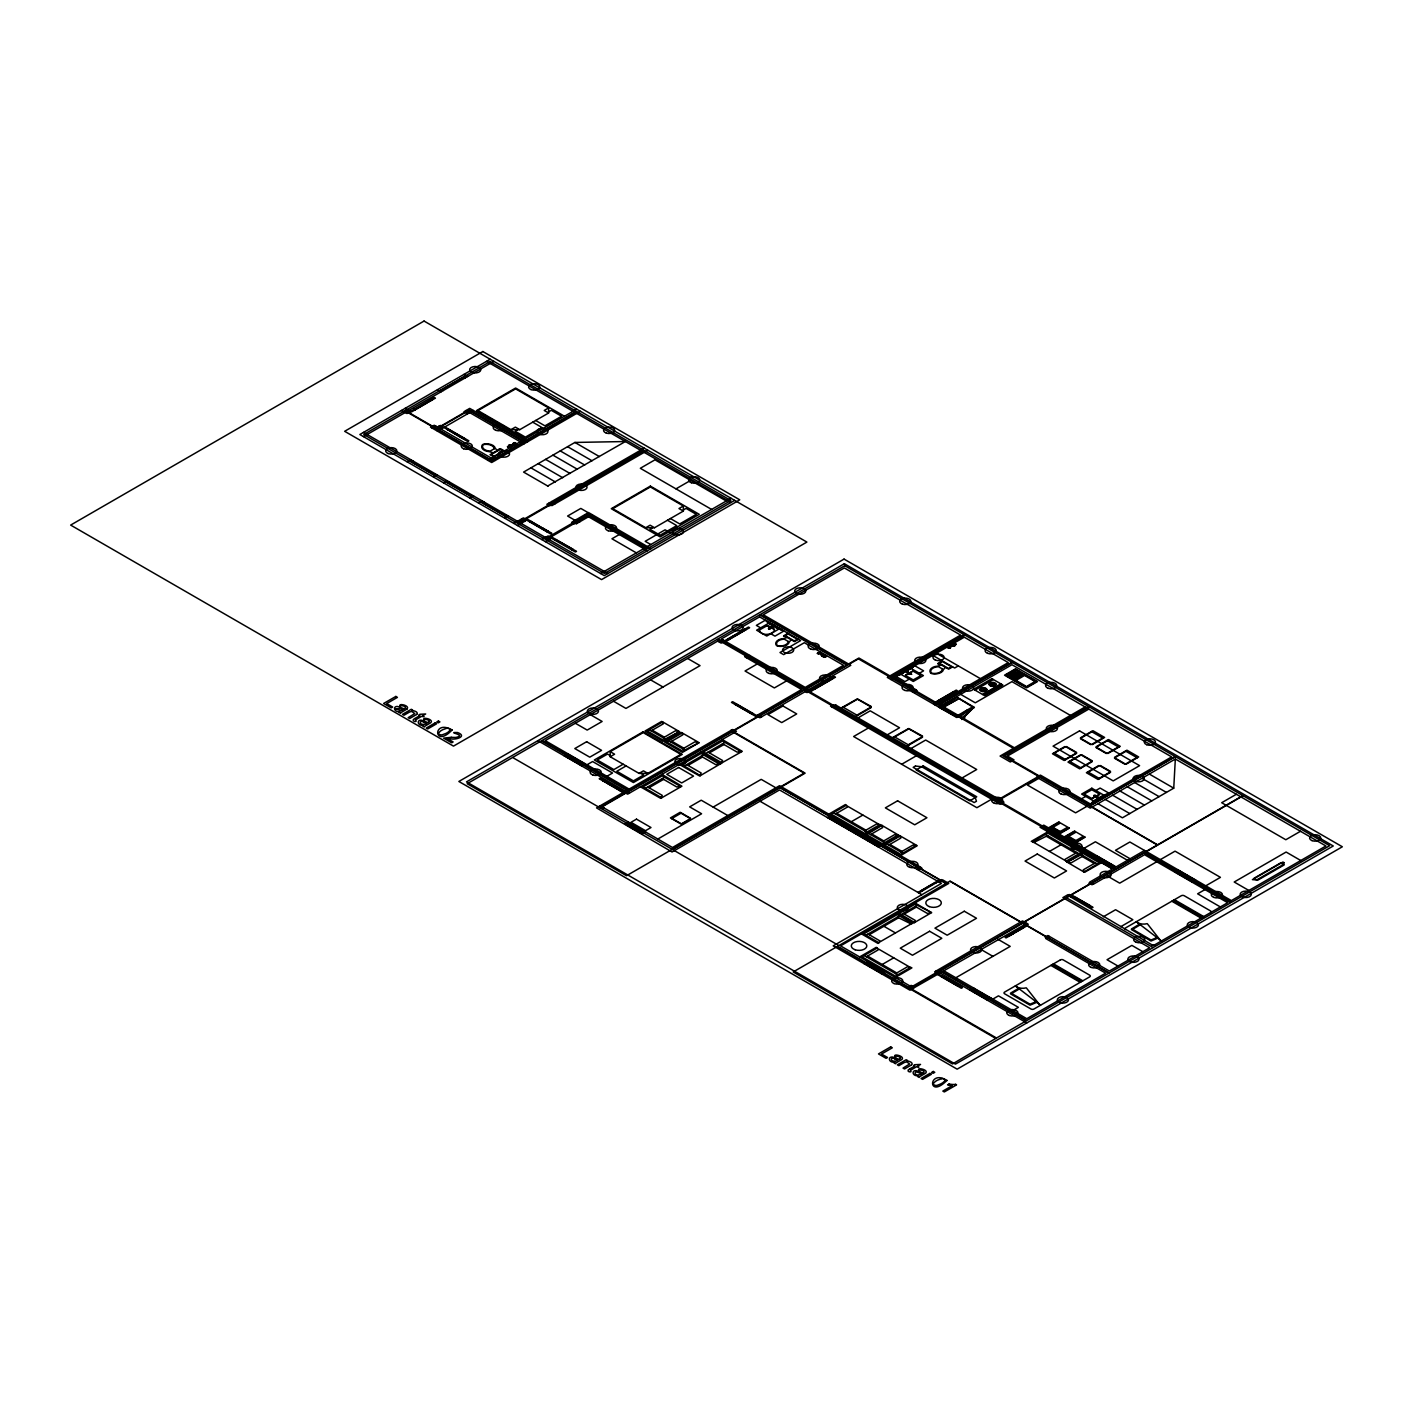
<?xml version="1.0" encoding="UTF-8"?>
<svg xmlns="http://www.w3.org/2000/svg" width="1413" height="1413" viewBox="0 0 1413 1413"><rect width="100%" height="100%" fill="white"/><g stroke="black" fill="none" stroke-linecap="round" stroke-linejoin="round"><path stroke-width="1.5" d="M992.615 683.503L994.187 684.139M1097.972 803.697L1122.417 817.809L1173.744 788.171L1175.333 759.028L1325.942 845.981L1231.359 900.593L1129.87 842.007L1115.475 850.308L1130.153 858.786M909.601 674.142L911.721 674.319L910.414 673.506M1095.464 795.625C1092.002 793.276 1103.712 800.482 1095.411 795.908M983.642 688.802L984.879 689.526M992.279 685.411L994.187 684.599M768.637 628.538L772.946 626.789M438.578 732.888L440.556 730.998A29.373 16.956 0 0 1 442.622 729.762L446.791 728.243A3.003 1.731 0 0 1 450.076 730.274L448.098 732.164A30.291 17.486 0 0 1 446.031 733.4L442.057 734.884A3.109 1.802 0 0 1 438.401 732.87M933.445 1083.329L935.406 1081.44A29.373 16.956 0 0 1 937.473 1080.203L941.641 1078.684M981.788 689.42L983.819 688.732M990.955 684.122L992.685 683.397M662.697 721.919L661.637 721.425L645.052 730.998L662.997 741.366L679.671 731.492L663.174 740.129L647.172 730.91L662.697 721.919L678.717 731.175M682.196 732.941L681.137 732.429L664.552 742.019L682.497 752.37L699.205 742.584L682.673 751.151L666.689 741.913L682.196 732.941L698.269 742.178M899.057 835.436L897.997 834.942L882.56 843.861L866.575 834.624L882.012 825.351M914.688 922.583L899.163 913.381L915.147 904.143L931.697 912.71L914.988 902.925M1031.26 841.371L1047.916 831.762L1083.541 852.339L1066.956 862.266L1083.365 853.558L1099.349 862.795L1083.912 872.068M1010.472 993.198L1018.579 988.358M1012.22 993.198L1019.338 988.941M1131.424 929.012L1139.532 924.173M1133.191 929.012L1140.291 924.756M911.314 674.337L907.005 672.729M1093.68 795.413L1094.669 796.173M769.997 628.873L770.403 628.626M990.884 684.793L991.979 685.164M791.245 639.736L789.266 642.032A8.549 4.928 0 0 1 777.433 646.024A2.808 1.625 0 0 1 776.408 645.423A8.549 4.928 0 0 1 783.314 638.605L787.271 637.457M945.438 667.307L943.46 669.585A8.549 4.928 0 0 1 931.626 673.577A2.808 1.625 0 0 1 930.584 672.977A8.549 4.928 0 0 1 937.49 666.159L941.464 665.011M907.075 672.199L908.365 672.199M759.417 630.004L767.206 625.623L774.571 629.721M905.45 675.131L912.816 671.034L920.605 675.414M920.587 675.803L913.257 679.883L905.486 675.52L913.151 671.087M965.962 710.757L959.268 717.115L961.476 718.21L973.168 707.719M1084.46 793.876L1091.825 789.796L1099.614 794.159L1091.913 798.575L1084.46 794.247M1099.614 794.53L1091.966 798.575M407.227 708.831C409.858 705.228 397.512 702.95 400.321 706.058M967.075 710.068L959.763 717.08L961.652 718.034M415.546 719.888L421.41 716.444L424.094 716.638L422.575 715.755L425.666 713.971L419.997 714.271L418.831 714.943L419.926 715.579L414.839 718.511M910.414 1070.33L916.278 1066.886L918.945 1067.08L917.443 1066.214L920.534 1064.431L914.847 1064.713L913.681 1065.384L914.776 1066.02L909.689 1068.952M847.429 807.053L835.454 813.994M878.197 949.889L866.31 956.76M1064.907 859.422L1076.883 852.498M511.506 445.042L512.672 445.042M512.583 445.537L511.577 445.519M821.412 654.625L822.578 654.625M822.56 655.084L821.518 655.12M951.037 645.547L952.185 645.547M952.168 645.988L951.126 646.041M948.37 646.465L950.048 647.719M951.444 644.858L954.04 643.18M700.406 775.684L681.878 764.557L701.06 753.482L719.588 764.186L720.913 763.762L700.76 751.946M491.477 454.385L500.167 449.405L503.063 450.729M503.063 451.153L494.197 456.222L491.441 454.915M785.416 635.373L788.313 634.048L797.091 639.1M797.003 639.577L794.194 640.848L785.416 635.797M939.61 662.927L942.506 661.602L951.285 666.653M951.285 667.077L948.388 668.402L939.733 663.421M771.498 627.036C766.817 630.004 777.238 625.358 769.961 628.75L769.308 628.273M871.238 707.542L855.66 716.532M922.565 737.18L906.987 746.17M490.205 359.238L359.838 434.515L604.287 575.639L734.654 500.379M439.673 390.959L466.078 375.717M363.494 436.617L493.861 361.357M414.645 409.841L431.76 400.091M426.337 403.394L411.377 412.031L405.142 408.339M432.131 428.157L435.805 426.037M437.429 426.973L440.432 425.419L467.703 441.51L468.886 440.821L460.073 435.752M437.429 431.212L473.355 410.477M447.179 429.64L448.345 428.969M407.138 461.821L410.794 459.702M411.536 461.821L413.002 460.974M464.188 439.461L465.354 438.789M433.526 474.521L434.992 473.673M510.976 429.658L515.374 427.115L519.772 429.658L548.615 413.002L548.615 407.915L515.621 388.875L477.983 410.6L510.976 429.658L519.772 429.658M548.615 407.915L544.217 410.459L548.615 413.002M433.526 477.064L437.2 474.945M517.812 429.658L515.127 431.212L525.389 437.129L542.009 427.538L532.736 422.169M548.615 411.872L551.3 410.318L561.562 416.252L544.941 425.843L535.668 420.473M443.505 482.822L447.179 480.703M510.446 445.06L508.874 445.236L510.446 445.06A7.259 4.186 0 0 0 511.789 445.996M447.903 482.822L449.369 481.974M511.895 445.943L509.881 446.967L508.715 446.137M513.184 445.06L515.074 443.965M512.265 446.155L510.958 447.162M513.678 445.342L515.568 444.247M487.997 460.408L576.716 409.187M580.39 411.307L491.671 462.528L430.453 427.097L434.25 425.242L495.327 460.408M469.911 495.521L471.377 494.674M469.911 498.065L473.567 495.945M547.696 486.001L625.394 441.527L574.914 442.446L523.587 472.083L548.032 486.178M478.495 503.01L482.169 500.909M482.893 503.01L484.359 502.163M504.9 515.71L506.366 514.862M504.9 518.253L508.556 516.134M513.82 523.411L523.393 517.882L525.724 519.242M644.187 448.133L546.849 504.335L549.198 505.695M525.141 520.92L527.791 519.401L542.892 528.285M647.843 450.252L552.271 505.43L549.48 505.518M517.476 525.53L525.283 521.008L521.627 518.889M530.122 522.104L531.306 521.432M547.149 531.942L548.315 531.253M541.744 539.536L548.103 535.951L550.434 537.293M549.851 538.989L552.501 537.47L567.461 546.107M545.4 541.638L549.922 539.024L546.266 536.922M576.327 523.799L592.153 514.65M554.85 540.172L556.016 539.501M675.962 488.863L690.639 480.402M571.859 549.993L573.024 549.321L555.751 539.642M619.283 534.538L611.935 538.777L636.38 552.889M645.723 527.738L650.121 525.194L654.519 527.738L683.362 511.082L683.362 505.995L650.369 486.955L612.73 508.68L645.723 527.738L654.519 527.738M683.362 505.995L678.964 508.539L683.362 511.082M652.576 527.738L649.874 529.292L660.154 535.209L676.774 525.618L667.484 520.249M683.362 509.952L686.047 508.397L696.326 514.332L679.706 523.923L670.416 518.553M600.631 573.519L730.998 498.259M426.249 723.597L426.797 723.297A17.292 9.979 0 0 1 423.812 722.184M512.831 757.35L541.426 740.836L628.449 791.068L599.854 807.582M719.411 642.103L723.085 640.001M723.226 641.608L748.448 627.036L749.632 627.725L740.394 632.883M723.527 641.767L721.178 643.127L717.663 641.096L545.206 740.659L629.085 789.09M728.19 639.047L745.199 629.227M728.825 639.418L745.958 629.668L744.934 629.068M740.536 632.971L725.576 641.608L722.944 640.071M767.595 621.72L781.336 629.65M781.142 630.057L766.906 621.826M564.176 755.849L567.832 753.73M565.765 756.344L580.425 764.804M566.737 756.061L568.944 754.789M746.982 655.314L744.633 656.674L801.542 689.526L755.513 716.267L740.553 707.63M747.283 655.491L749.914 655.65M788.03 633.289L784.056 635.585L794.477 641.608L798.451 639.312M746.4 657.681L750.073 655.579M785.292 636.309L783.561 636.168L785.787 636.592M580.92 764.239L583.11 762.967M757.262 663.951L745.04 671.016L774.359 687.937L786.582 680.889M581.273 765.722L584.947 763.603M586.996 764.786L592.612 761.536L612.536 773.035L606.919 776.285M610.204 751.663L643.198 732.605L680.836 754.348L647.843 773.388L639.047 773.388L610.204 756.732L610.204 751.663L614.602 754.206L610.204 756.732M651.146 730.857L663.28 723.845L662.255 722.202M663.245 737.833L675.379 730.839L678.24 731.439M623.168 764.221L613.878 769.573L597.257 759.982L607.519 754.065L610.204 755.619M820.6 652.788L817.368 653.513L819.982 653.424M818.233 653.724L820.688 652.311M818.586 653.936L819.734 653.283M626.1 765.917L616.81 771.268L633.43 780.877L643.692 774.942L641.007 773.388M820.211 653.565L817.368 653.23L818.516 652.576L821.659 654.219M602.715 780.788L603.881 780.1M734.972 704.416L736.155 703.745M822.366 653.795L820.688 654.767L822.101 655.579L823.779 654.625M670.645 741.86L682.779 734.866L681.755 733.223M821.659 655.791L822.596 656.339A7.259 4.186 0 0 1 823.938 655.402L823.178 654.961A7.259 4.186 0 0 1 821.659 655.791L822.596 656.339M824.185 655.862L823.055 656.515L825.899 656.851L823.814 655.455M824.433 656.003L823.055 656.798L825.651 656.709M825.227 655.544L826.517 656.197M823.532 656.798L825.528 655.791M823.903 657.01L826.375 655.579M824.274 657.222L826.446 656.25L823.549 654.749M608.42 783.915L599.183 778.757L600.366 778.068L625.588 792.64M639.047 773.388L643.445 770.844L647.843 773.388M682.762 748.855L694.878 741.86L697.739 742.443M619.724 790.609L620.89 789.92M751.999 714.236L753.164 713.565M600.331 807.865L732.323 731.669L804.174 773.158L672.199 849.354L512.601 757.492L467.155 783.72L626.507 875.724L671.952 849.478M809.084 691.098L825.669 681.684M825.51 681.614L834.306 676.527L835.489 677.198L811.433 691.098L808.801 689.562M809.384 691.257L807.035 692.617L805.286 691.593M813.923 688.467L831.056 678.717M814.7 688.908L831.709 679.088M645.37 788.313L664.569 777.238M684.316 765.97L703.497 754.895M705.741 753.465L724.922 742.39M649.062 787.748L663.58 779.358M687.99 765.404L702.526 757.015M709.414 752.899L723.951 744.51M661.037 797.356L662.255 795.378L647.702 786.97M680.218 786.282L676.792 786.988L662.238 778.581M721.389 762.508L722.626 760.53L708.072 752.122M740.571 751.433L737.144 752.14L722.591 743.733M699.965 774.995L701.201 773.017L686.647 764.627M719.146 763.921L715.72 764.645L701.166 756.238M640.389 786.794L660.736 798.38L681.931 786.193L661.938 774.359M741.154 751.734L722.502 740.977L703.303 752.052L721.937 762.826L742.302 751.345L722.29 739.511M719.782 764.239L699.682 776.02L679.335 764.451M624.882 824.256L628.555 822.136M832.84 704.804L830.508 706.164L1000.351 804.297L1004.007 802.178L835.86 705.105L833.14 704.981M626.471 824.75L641.149 833.211M627.46 824.468L629.65 823.196M832.186 707.224L835.86 705.105M840.982 708.072L857.355 698.852L871.273 706.5M890.967 679.512L964.284 637.192L1008.281 662.591L934.964 704.91M843.367 707.33L857.126 699.382M947.134 647.172L950.031 645.67M948.635 647.048L950.525 645.953M951.814 645.07L953.828 644.045M955.082 643.498L953.369 644.487L956.212 644.452L954.835 643.639M953.263 645.953L954.835 645.776L953.263 645.953A7.259 4.186 0 0 0 951.92 645.017M954.499 645.14L956.212 644.169M910.184 674.16L908.488 672.394L909.795 673.754M641.626 832.646L643.833 831.374M909.248 679.123L904.956 681.596L896.16 676.509M919.386 673.277L923.59 670.839L914.794 665.753M641.997 834.129L645.67 832.01M942.224 660.842L938.25 663.139L948.671 669.161L952.645 666.865M939.486 663.863L937.737 663.721L939.981 664.145M671.634 818.639L681.402 812.987M856.932 715.155L870.691 707.224M857.991 717.875L870.214 710.827L899.533 727.766L887.311 734.813M681.649 823.708L690.198 818.781M682.02 823.92L690.568 818.992M657.822 839.039L701.59 813.764L689.668 806.876L701.219 800.2L727.819 815.566M713.159 807.088L761.201 779.358L775.878 787.818M912.48 691.946L916.136 689.827L894.641 677.41M958.297 665.912L954.64 668.013L932.757 655.385M916.172 691.222L917.143 690.657L915.924 689.95M916.419 691.363L914.458 692.494L912.992 691.646M868.289 728.066L853.629 736.526L976.895 807.706L991.573 799.228M939.362 700.089L953.545 691.911M939.786 707.012L956.212 697.527M940.087 707.189L956.513 697.704M942.047 708.302L958.473 698.834M892.327 737.71L908.683 728.49L922.601 736.138M975.041 690.109L993.357 679.529M894.694 736.968L908.453 729.02M1006.233 674.778L1014.799 669.833M982.618 694.49L1000.934 683.91M983.589 694.348L1000.687 684.475M990.866 690.445L993.993 688.643M991.555 690.851L994.681 689.049M984.808 695.055L1001.923 685.181M1022.835 675.326L1015.753 679.423L1007.557 674.69M1016.724 679.989L1023.824 675.891M956.106 716.409L972.515 706.942M908.259 744.792L922.018 736.862M911.032 748.501L925.692 740.041L976.719 769.502L962.059 777.962M1027.251 686.064L1034.351 681.967M1027.251 686.912L1035.817 681.967M901.671 764.274L916.33 755.796M828.795 814.153L845.451 804.527M846.528 805.145L831.127 814.047L864.632 833.37L880.034 824.486M827.488 817.615L831.144 815.495M829.078 818.109L844.479 826.994M830.049 817.827L832.257 816.555M851.315 821.73L862.866 815.054M844.956 826.428L847.535 824.945M845.451 827.559L860.853 836.461M846.422 827.276L848.63 826.004M864.721 830.879L876.572 824.026L878.497 824.062M861.329 835.895L863.537 834.624M1085.149 706.959L1000.086 756.061L1010.33 761.978L1014.004 759.858L1007.434 756.061L1088.822 709.079M864.438 834.712L881.412 825.068L898.156 834.889M861.824 837.026L877.226 845.91M862.795 836.743L865.003 835.472M870.549 834.571L882.666 827.576L881.641 825.916M882.648 841.565L894.782 834.553L897.626 835.154M876.608 845.981L880.281 843.861M878.074 846.829L881.747 844.709M882.401 845.08L899.604 835.578L917.249 845.716L900.593 855.589M888.742 845.08L900.858 838.068L899.834 836.425M1064.907 746.541L1052.455 753.747L1064.183 760.512L1076.653 753.323M1054.363 753.147L1065.349 746.806M1080.433 737.869L1092.903 730.68L1104.63 737.445L1092.178 744.651M1080.874 738.134L1091.878 731.775M900.84 852.074L912.975 845.062L915.818 845.663M916.313 845.398L900.752 854.353L884.768 845.133L900.205 835.86M1065.208 759.417L1076.211 753.058M1091.737 744.386L1102.723 738.045M1038.732 778.386L1027.322 784.974L1075.611 812.846L1087.021 806.258M1080.45 754.895L1067.981 762.084L1079.709 768.866L1092.178 761.66M1069.888 761.501L1080.874 755.143M1096.082 746.771L1108.551 739.564L1120.279 746.347L1107.81 753.535M1096.523 747.018L1107.527 740.659M1080.733 767.754L1091.737 761.413M1107.368 753.288L1118.372 746.929M917.178 869.401L920.834 867.282L779.534 785.699L672.5 847.5L603.863 807.883M1098.837 765.51L1086.367 772.717L1098.113 779.481L1110.565 772.293M1088.275 772.116L1099.279 765.775M1114.486 757.386L1126.938 750.179L1138.684 756.962L1126.214 764.15M1114.928 757.633L1125.914 751.292M1099.137 778.386L1110.123 772.028M1125.772 763.903L1136.776 757.562M917.867 892.433L925.568 888.123M925.444 888.053L937.896 880.847L940.104 882.118M920.923 890.808L935.194 882.683M918.839 892.998L941.57 879.593L943.036 880.44M1081.475 798.822L1085.696 796.402M1095.834 790.538L1100.109 788.065L1108.922 793.152M939.663 882.383L943.336 880.264L948.777 883.408L840.541 945.88L909.901 985.938M1093.697 795.731L1094.898 795.501M1095.287 795.925L1096.453 797.356L1094.404 795.978M1092.037 802.372L1106.414 794.247L1092.196 802.46M1048.587 827.806L1058.761 822.013L1069.358 828.106L1059.361 834.023M901.194 914.547L917.178 905.309M865.939 935.229L899.427 915.907M1052.243 827.718L1059.52 823.514L1058.902 822.525M904.267 914.07L916.366 907.093M869.278 934.717L898.544 917.832M1175.333 759.028L1090.288 808.13L1036.718 777.221L1040.392 775.101L1090.288 803.909L1171.66 756.909L1011.955 664.711L938.621 707.03L887.293 677.41L960.628 635.073L844.356 567.938L763.267 614.761L850.803 665.311L759.911 717.786L757.562 716.444M1032.32 841.989L1047.722 833.105L1081.21 852.445L1065.808 861.329M1047.634 835.595L1033.927 842.448M1059.503 831.904L1066.78 827.7L1068.493 828.071M878.709 942.612L912.215 923.29M914.229 922.071L915.271 920.428L903.137 913.434M930.231 912.851L927.37 913.434L915.235 906.44M930.743 913.116L913.858 922.919L897.043 913.275M1064.307 836.885L1074.481 831.091L1085.078 837.185L1075.081 843.102M859.652 956.919L876.307 947.293M1067.963 836.796L1075.24 832.593L1074.622 831.603M877.385 947.911L861.983 956.813L895.453 976.153L910.873 967.251M1049.47 851.421L1061.022 844.762M1075.222 840.982L1082.499 836.779L1084.213 837.132M864.191 963.772L867.847 961.652M866.752 963.984L868.942 962.712M882.171 964.496L893.723 957.82M1083.983 848.365L1095.393 841.777L1127.503 860.305M1066.886 861.948L1083.541 852.339M880.935 972.162L883.125 970.89M1083.294 855.854L1071.16 862.848L1068.299 862.266M881.288 973.645L884.962 971.526M1093.591 858.133L1097.247 856.013M895.559 973.645L907.411 966.81L909.336 966.845M1098.113 856.932L1112.773 865.41M1095.411 858.768L1097.618 857.497M895.277 977.496L911.933 967.87M1095.393 862.848L1083.259 869.843L1084.283 871.485M1101.486 862.689L1084.53 872.351L1067.786 862.531M1109.594 866.946L1111.801 865.692M1236.357 794.265L1221.697 802.725L1285.812 839.746L1300.472 831.286M1110.689 868.006L1114.362 865.886M1144.548 850.467L1116.093 866.893L1043.73 825.121L1040.056 827.241L1112.42 869.013L1089.829 882.048L1093.503 884.167L1144.548 854.706L1227.685 902.713L1153.344 945.633L1067.345 895.03L1062.859 897.626L1149.67 947.752L1109.346 971.031L1047.845 935.53L1045.885 936.66M1067.857 895.33L1069.323 894.482L1084.477 903.525M1090.341 882.348L1088.875 883.196L1092.055 884.75L1093.273 884.043M1066.656 897.608L1144.141 852.887L1230.652 902.836L1153.185 947.558L1066.426 897.75L1022.676 923.007L1109.187 972.956L1152.937 947.699M1070.789 897.025L1072.997 895.754L1093.026 907.323L1092.055 907.888L1084.725 903.666M1026.827 923.395L909.901 990.16L833.211 945.88L941.429 883.408L779.534 789.938L672.058 851.986L596.533 807.883L732.641 729.479L733.806 730.15M1026.085 925.215L1005.067 937.349L1006.056 937.914L1013.386 933.693M1022.394 927.599L1008.123 935.742L1008.988 936.236M1026.333 925.356L1028.293 924.243L1022.535 920.905L934.611 971.844L953.386 982.335M1008.758 936.095L1023.03 927.97L1022.182 927.476M1075.929 897.449L1074.94 898.014L1089.335 906.069M940.775 976.401L941.959 975.729M955.859 977.743L1010.207 946.374L997.984 939.309M1156.752 861.753L1119.697 883.16L1107.474 876.095M1160.391 859.616L1175.051 851.156L1220.443 877.349L1205.766 885.827M1089.123 906.192L1090.094 905.627L1075.699 897.573M957.784 986.221L958.968 985.55L941.694 975.888M1046.132 936.801L1045.161 937.349L1046.379 938.055M1049.311 936.377L1045.638 938.479L1105.673 973.151L1026.792 1018.702L943.637 970.696M970.236 990.283L973.91 988.164M1174.804 872.174L1178.477 870.055M971.826 990.778L986.486 999.238M1179.325 870.973L1193.985 879.451M972.798 990.495L975.005 989.224M1176.64 872.81L1178.848 871.538M1103.359 916.772L1115.581 909.725L1132.855 919.704L1120.65 926.751M986.981 998.673L989.188 997.401M1190.823 881.006L1193.014 879.734M987.351 1000.157L991.008 998.037M1191.918 882.048L1195.575 879.946M992.844 999.097L998.461 995.847L1018.384 1007.345L1012.75 1010.595M897.379 1060.351L897.926 1060.033A17.292 9.979 0 0 1 894.941 1058.92M1204.953 889.589L1197.623 893.811L1220.355 906.934M1036.029 1001.729L1030.024 1004.166L1012.273 993.834M1036.771 1002.312L1030.024 1005.173L1010.507 993.834M1156.982 937.561L1151.03 939.998L1133.191 929.595M921.665 1073.739L921.099 1074.057A5.458 3.144 0 0 1 919.386 1074.798C913.875 1076.353 913.61 1069.888 918.644 1072.644A17.292 9.979 0 0 0 921.629 1073.756M1157.742 938.126L1151.03 941.023L1131.424 929.595M949.024 1084.036L947.575 1084.866A13.176 7.595 0 0 0 952.38 1085.555L942.824 1091.083L944.326 1091.949L956.583 1084.866L955.612 1084.301M911.049 923.943L897.308 917.125M404.418 708.814L404.365 708.849A21.99 12.699 0 0 1 401.098 707.648L400.374 707.365A10.191 5.882 0 0 0 399.402 706.995C392.796 704.31 392.885 712.541 399.844 711.604A4.575 2.632 0 0 0 399.049 712.399L400.621 713.3A4.628 2.667 0 0 1 401.451 712.364A19.199 11.074 0 0 1 402.352 711.781L406.308 709.467A9.202 5.316 0 0 0 407.244 708.849M428.051 722.573L427.98 722.608A21.99 12.699 0 0 1 424.818 721.337L424.2 721.107A10.191 5.882 0 0 0 423.141 720.683C416.641 718.034 416.499 726.229 423.582 725.293A4.575 2.632 0 0 0 422.77 726.088L424.342 727.006A4.628 2.667 0 0 1 425.172 726.07A19.199 11.074 0 0 1 426.072 725.487L430.047 723.156A9.202 5.316 0 0 0 430.965 722.538C433.844 719.182 421.604 716.603 424.041 719.765M899.18 1059.308L899.11 1059.361A21.99 12.699 0 0 1 895.948 1058.09M922.972 1072.979L922.936 1072.997A21.99 12.699 0 0 1 919.669 1071.778M984.437 690.409L983.307 690.621M988.588 684.369L989.983 684.369M995.158 684.369L996.554 684.369M979.421 689.65L980.816 689.65M985.991 689.65L987.387 689.65M1069.093 827.93L1059.467 833.281L1049.859 827.753L1059.185 822.225M1084.813 837.008L1075.187 842.36L1065.579 836.814L1074.851 831.268M894.517 1062.028C888.282 1063.335 887.205 1055.052 894.252 1057.436A10.191 5.882 0 0 1 895.224 1057.807L895.913 1058.107M451.259 737.321L443.611 738.134L451.683 742.796L453.131 741.949L447.144 738.504A8.372 4.84 0 0 1 449.422 738.416C454.174 740.765 468.251 736.562 457.653 732.552C444.971 732.111 468.092 734.866 455.851 737.427A31.969 18.457 0 0 1 451.259 737.303M1097.247 797.568L1096.453 797.391M769.59 628.079C766.994 627.425 769.82 630.41 768.654 628.873M680.783 786.582L662.132 775.843L642.95 786.917L661.62 797.78M493.243 452.796L489.269 451.648A8.549 4.928 0 0 1 482.363 444.83A2.808 1.625 0 0 1 483.405 444.23A8.549 4.928 0 0 1 495.239 448.221L497.217 450.5M961.476 718.193L962.377 718.493M720.665 763.444L721.937 762.826M423.776 722.202C419.679 719.217 418.142 725.293 424.501 724.339A5.458 3.144 0 0 0 426.196 723.58M894.924 1058.955C890.561 1055.97 889.501 1062.152 895.648 1061.075A5.458 3.144 0 0 0 897.343 1060.333M919.633 1071.813L918.945 1071.513A10.191 5.882 0 0 0 917.991 1071.125C911.65 1068.511 911.191 1076.565 918.432 1075.735A4.575 2.632 0 0 0 917.638 1076.547L919.209 1077.448A4.628 2.667 0 0 1 920.022 1076.512A19.199 11.074 0 0 1 920.923 1075.929L924.897 1073.615A9.202 5.316 0 0 0 925.833 1072.997C928.73 1069.535 916.189 1067.062 918.909 1070.206A3.85 2.225 0 0 1 924.137 1071.831A2.614 1.519 0 0 1 923.184 1072.803M907.817 672.853L909.654 673.754M486.531 361.357L730.998 502.498M726.282 500.979L654.978 459.826L640.319 468.286L711.622 509.439M1016.265 669.833L1035.817 681.119M1034.351 681.119L1015.382 670.168L1006.833 675.114L1025.785 686.064M1013.792 671.087L1021.988 675.82M1013.545 671.228L1021.74 675.962M1012.503 671.829L1020.945 676.421M1011.761 672.252L1019.956 676.986M1011.514 672.394L1019.709 677.127M1010.737 672.853L1018.932 677.586M1010.489 672.994L1018.685 677.728M564.494 416.252L515.621 388.027L476.517 410.6L525.389 438.825M1009.765 673.418L1017.961 678.152M1009.518 673.559L1017.713 678.293M1008.776 673.983L1016.971 678.717M1008.529 674.125L1016.724 678.858M954.587 643.78L955.736 644.452M1007.805 674.549L1016 679.282M952.892 643.233L955.365 644.664M953.863 644.204L954.994 644.876M1006.233 675.608L1025.785 686.912M951.232 644.734L952.91 645.688L951.479 646.518L949.801 645.547M1070.489 715.437L1011.955 681.631L975.288 702.809L960.628 694.331M949.147 646.924L950.543 647.719L947.929 647.631M947.222 646.5L949.677 647.931M947.575 646.995L949.324 648.143M1091.437 731.528L1103.164 738.293M1107.085 740.412L1118.813 747.194M1125.472 751.027L1137.218 757.81M463.87 374.445L467.544 376.565M463.87 376.988L465.336 377.836M1300.772 860.517L1286.113 852.039L1234.203 882.012L1248.88 890.473M574.914 442.446L599.359 456.558M1149.299 774.059L1173.744 788.171M936.43 653.265L980.428 678.664M1080.874 738.469L1091.154 744.386M1096.523 747.353L1106.785 753.288M1114.928 757.969L1125.19 763.903M1096.082 747.618L1106.344 753.535M1114.486 758.233L1124.748 764.15M1080.433 738.716L1090.712 744.651M567.584 446.685L592.029 460.779M1141.969 778.298L1166.414 792.41M560.255 450.906L584.699 465.018M1134.639 782.519L1159.084 796.632M1081.916 754.895L1092.178 760.812M1100.303 765.51L1110.565 771.445M1081.475 755.143L1091.737 761.077M1099.862 765.775L1110.123 771.692M1066.391 746.541L1076.653 752.475M1065.95 746.806L1076.211 752.723M441.88 389.688L443.346 390.536M552.925 455.145L577.369 469.257M1127.309 786.758L1151.754 800.871M437.482 389.688L441.139 391.807M527.597 441.792L469.681 408.357L463.888 411.872L467.703 413.726M912.356 667.166L898.615 675.114M466.025 410.477L523.923 443.912M953.316 691.787L954.287 692.352M465.513 410.777L469.169 412.879M911.562 668.755L923.413 675.591L913.275 681.455L901.423 674.602M1069.447 761.236L1081.175 768.018M1087.833 771.869L1099.579 778.634M545.595 459.384L570.04 473.479M1119.979 790.997L1144.424 805.11M1053.921 752.899L1065.649 759.664M515.763 443.382L513.166 443.293L514.544 444.088M516.646 443.876L514.385 442.87M973.804 707.701L956.513 697.033L974.405 707.348L956.795 717.521L938.903 707.189L957.396 717.186M670.733 533.054L665.099 529.804L645.193 541.303L650.81 544.553M514.014 443.081L516.487 444.512M513.661 443.293L515.409 444.583M957.007 699.665L942.63 706.942L943.513 707.454M513.89 445.466L512.212 444.494L510.8 445.307L512.477 446.278M430.735 399.508L431.919 400.179M510.093 446.667L507.497 446.561L509.122 447.232M508.344 446.349L510.817 447.78M538.265 463.605L562.692 477.718M1112.649 795.219L1137.076 809.331M1106.467 794.565L1092.726 802.496M426.196 403.306L435.434 398.148L434.25 397.459L406.979 413.55L401.486 410.459M939.15 699.965L940.122 700.53M504.423 450.941L500.449 448.645L490.011 454.668L493.985 456.964M499.213 449.352L499.955 448.645L498.701 449.652M530.935 467.844L555.362 481.957M938.409 702.932L936.218 701.66L956.248 690.092L957.237 690.657L934.011 703.78L935.477 704.628M1105.319 799.458L1129.746 813.57M444.83 426.938L459.79 435.575M413.726 409.328L414.892 410M448.08 429.128L465.213 438.878M447.444 429.499L464.453 439.319M651.04 548.65L588.497 512.53L571.559 522.404L573.908 523.746M438.525 426.355L442.198 428.457M588.214 512.689L580.796 508.415L567.602 516.028L575.02 520.32M584.823 514.65L647.384 550.77M822.136 653.936L819.858 652.506M551.688 501.544L555.344 503.664M766.87 625.676C785.911 629.774 762.79 639.983 759.47 630.428M548.615 503.311L552.271 505.43M576.327 519.56L579.984 521.68M760.636 627.867L756.361 625.394L765.157 620.307L783.791 631.063L774.978 636.15L770.774 633.713M1178.106 870.267L1195.221 880.158M573.236 521.344L576.91 523.446L574.19 523.587M1175.174 871.962L1192.289 881.836M830.791 678.558L831.974 679.229M857.85 699.382L870.691 706.8M909.177 729.02L922.018 736.438M543.034 528.215L551.829 533.284L550.664 533.973L525.442 519.401M531.041 521.591L548.173 531.341M530.387 521.962L547.396 531.783M567.743 546.266L576.539 551.353L575.374 552.024L550.152 537.47M727.925 638.888L729.09 639.577M813.782 688.378L814.965 689.049M1052.915 827.329L1060.192 831.515M1068.634 836.408L1075.911 840.594M1051.078 827.047L1060.668 832.575M1066.797 836.125L1076.388 841.653M842.819 707.012L857.479 715.473M894.146 736.65L908.824 745.11M1174.45 899.692L1203.788 916.613M363.494 432.396L607.961 573.519M808.872 689.526L811.504 691.045M1173.567 900.205L1202.905 917.125M1096.877 856.225L1113.992 866.098M1172.684 900.699L1202.021 917.638M409.328 460.55L435.734 475.792M445.713 481.55L472.101 496.793M480.703 501.739L507.09 516.981M1171.819 901.211L1201.138 918.15M1093.945 857.921L1111.06 867.794M1045.514 834.376L1079.002 853.717M1081.351 854.741L1097.336 863.961M1082.164 856.508L1094.263 863.484M1046.397 836.302L1075.646 853.205M1032.726 841.759L1066.214 861.1M687.831 658.582L700.053 665.629L625.941 708.425L613.719 701.36M758.004 714.66L761.678 716.78M757.863 716.267L732.641 701.696L731.457 702.385L740.253 707.454M735.89 703.886L752.899 713.706M735.131 704.328L752.264 714.077M1142.817 951.708L1131.866 945.385L1107.033 959.727L1117.983 966.05M650.775 679.971L662.997 687.018M734.106 729.973L736.456 731.333L627.637 794.159L625.288 792.799M731.016 730.238L734.689 732.358M846.122 805.392L879.628 824.715M836.69 813.287L865.939 830.173M871.662 833.917L883.779 840.912M889.872 844.426L901.971 851.421M833.334 812.775L866.84 832.098M868.606 833.458L884.591 842.678M886.799 843.95L902.783 853.187M950.084 881.376L1022.182 923.007L909.76 987.917L837.662 946.286L950.084 881.094L1022.429 922.866L1115.299 869.242L804.651 689.897L732.799 731.386L805.145 773.158L780.223 787.553L946.162 883.355M1023.895 925.073L1026.085 926.345L1013.262 933.622M830.791 815.707L881.376 844.921M920.552 867.458L922.018 868.289L918.839 869.843L917.62 869.136M945.933 883.496L779.976 787.695L672.676 849.637L838.633 945.438M827.859 817.403L878.444 846.617M934.964 882.542L935.954 883.107M671.776 741.224L683.874 748.201M652.276 730.203L664.375 737.197M668.702 740.748L684.704 749.985M649.203 729.726L665.187 738.964M1053.497 963.878L1082.817 980.799M1052.614 964.373L1081.952 981.311M1051.731 964.885L1081.069 981.823M1050.848 965.397L1080.186 982.335M920.799 890.738L921.771 891.303M759.982 801.224L921.877 894.694M590.298 714.625L602.132 721.46L587.19 730.079L575.356 723.262M980.693 949.289L992.915 956.354M912.621 923.519L897.22 914.617L863.714 933.958L879.116 942.842M883.92 926.274L895.471 932.951M690.568 818.286L680.183 812.281L670.416 817.933L680.801 823.92M681.048 813.199L690.198 818.498M567.478 753.941L584.576 763.815M973.539 988.376L990.654 998.249M564.546 755.637L581.644 765.51M625.729 791.033L629.403 793.135M970.607 990.071L987.722 999.945M537.876 740.659L625.411 791.209M936.236 970.731L1026.792 1022.924M672.005 818.427L681.172 823.708M603.616 780.259L620.625 790.079M953.687 982.494L962.483 987.581L961.317 988.252L937.261 974.369M602.856 780.7L619.989 790.45M608.279 784.003L623.239 792.64M868.059 934.011L880.016 940.952M941.04 976.259L958.049 986.08M861.4 933.852L878.038 943.46M876.978 948.141L910.467 967.499M867.547 956.036L896.778 972.939M864.191 955.524L897.679 974.864M601.832 806.346L604.181 807.706L602.415 808.713L598.9 806.682M600.366 805.834L601.532 806.523M628.184 822.348L645.299 832.222M914.388 987.581L911.155 985.373L909.389 986.398L912.922 988.429M599.342 806.258L602.998 808.377M867.476 961.864L884.591 971.738M625.253 824.044L642.367 833.917M864.544 963.56L881.659 973.433M910.537 1070.948C912.78 1072.202 907.04 1072.52 908.135 1070.047A10.562 6.094 0 0 1 909.725 1068.987M415.687 720.506C417.877 722.078 412.084 721.849 413.285 719.606A10.562 6.094 0 0 1 414.874 718.546M895.188 1056.5C892.504 1053.144 904.762 1056.094 902.13 1059.238A9.202 5.316 0 0 1 901.158 1059.909L897.202 1062.24A19.199 11.074 0 0 0 896.301 1062.806A4.628 2.667 0 0 0 895.489 1063.759L893.917 1062.841A4.575 2.632 0 0 1 894.712 1062.046M1161.504 941.023L1136.317 921.7A8.425 4.857 0 0 0 1147.25 923.643L1160.055 939.91M1040.551 1005.208L1015.364 985.885A8.425 4.857 0 0 0 1026.297 987.828L1039.103 1004.095M955.647 1084.372A10.668 6.164 0 0 1 949.094 1083.93M933.269 1083.312A3.109 1.802 0 0 0 936.96 1085.431L940.899 1083.842A30.291 17.486 0 0 0 942.966 1082.605L944.926 1080.715A3.003 1.731 0 0 0 941.623 1078.578M911.42 1064.89A9.449 5.458 0 0 1 910.431 1065.543L904.532 1068.97L903.031 1068.104L909.672 1064.007L906.828 1061.975A2.155 1.236 0 0 0 905.998 1062.011L904.691 1062.382A8.69 5.016 0 0 0 903.666 1062.894L898.827 1065.685L897.326 1064.819L906.175 1059.715L907.535 1060.492L906.581 1061.181A4.539 2.614 0 0 1 910.096 1061.746A4.327 2.508 0 0 1 911.685 1064.96M895.065 1056.341A3.85 2.225 0 0 1 900.417 1058.143M900.47 1058.16A2.614 1.519 0 0 1 899.463 1059.096M423.935 719.606A3.85 2.225 0 0 1 429.287 721.389M429.34 721.407A2.614 1.519 0 0 1 428.333 722.343M416.57 714.448A9.449 5.458 0 0 1 415.563 715.102L409.664 718.528L408.163 717.663L414.804 713.565L411.819 711.516A2.155 1.236 0 0 0 411.13 711.551L409.823 711.94A8.69 5.016 0 0 0 408.816 712.452L403.977 715.243L402.475 714.377L411.324 709.255L412.667 710.05L411.713 710.739A4.539 2.614 0 0 1 415.228 711.304A4.327 2.508 0 0 1 416.835 714.519M400.197 705.899A3.85 2.225 0 0 1 405.566 707.701A2.614 1.519 0 0 1 404.595 708.655M964.655 717.398A3.462 1.996 0 0 1 962.659 719.376M964.461 717.592A3.25 1.872 0 0 1 962.854 719.199M509.51 445.607A7.259 4.186 0 0 1 511.135 446.384M954.199 645.405A7.259 4.186 0 0 1 952.574 644.628M1210.623 912.674A2.067 1.201 0 0 0 1210.623 910.979L1184.235 895.736A2.067 1.201 0 0 0 1181.303 895.736L1125.578 927.917A2.067 1.201 0 0 0 1125.578 929.595M1154.898 944.838A2.067 1.201 0 0 1 1151.966 944.838M395.905 708.867L400.78 710.633A5.458 3.144 0 0 0 402.475 709.891L403.076 709.591A17.292 9.979 0 0 1 400.091 708.478L395.905 708.867M452.089 729.956C433.862 749.332 431.989 718.546 452.089 729.956M946.957 1080.397C927.493 1099.968 928.111 1068.493 946.957 1080.486M906.793 672.341L908.17 671.899L906.81 672.27M1284.064 862.672L1283.463 864.473L1256.687 879.946L1252.413 879.628L1282.916 862.018L1284.064 862.672M973.769 707.401L961.741 719.429L973.769 707.401M995.776 1038.431L952.521 1063.954L793.17 971.95L836.92 946.71L995.776 1038.431M424.059 321.051L70.65 525.088L453.485 746.117L806.894 542.08L424.059 321.051M482.84 351.519L344.648 431.301L601.567 579.613L739.758 499.831L482.84 351.519M404.807 410.794L363.742 434.498L517.229 523.11L643.604 450.164L576.875 411.642L491.583 460.885L404.807 410.794M490.099 361.551L405.301 410.512L436.546 428.545L469.045 409.788L524.082 441.545L576.38 411.36L490.099 361.551M469.081 410.371L437.076 428.846L491.583 460.32L523.587 441.827L469.081 410.371M494.232 448.786L490.258 451.083A7.966 4.592 0 0 1 482.734 445.378A2.808 1.625 0 0 1 484.359 444.441A7.966 4.592 0 0 1 494.232 448.786M509.192 445.854L507.497 446.844L510.34 446.526L509.192 445.854M514.88 442.587L513.166 443.576L516.01 443.24L514.88 442.587M644.346 450.57L517.97 523.534L544.853 539.059L588.356 513.943L648.002 548.368L730.874 500.52L644.346 450.57M588.603 515.215L546.072 539.766L604.481 573.484L647.013 548.933L588.603 515.215M650.369 486.107L611.264 508.68L660.154 536.905L699.258 514.332L650.369 486.107M395.834 696.432L383.612 703.48L391.242 707.895L392.69 707.065L386.667 703.586L397.442 697.368L395.834 696.432M435.063 722.961L426.214 728.084L427.715 728.949L436.564 723.827L435.063 722.961M438.419 721.019L436.705 722.025L438.207 722.891L439.92 721.884L438.419 721.019M844.056 559.089L458.854 781.477L957.149 1069.164L1342.35 846.776L844.056 559.089M844.356 563.716L466.502 781.866L955.418 1064.13L1333.271 845.981L844.356 563.716M717.168 639.383L542.168 740.412L629.174 790.644L804.174 689.615L717.168 639.383M759.682 614.832L718.14 638.817L805.145 689.049L846.705 665.064L759.682 614.832M844.744 565.73L760.424 614.408L847.429 664.64L858.91 658.016L891.179 676.633L964.019 634.578L844.744 565.73M759.593 616.88L721.319 638.976L805.198 687.407L843.473 665.311L804.333 642.703L783.65 654.643L779.976 652.523L800.659 640.584L759.593 616.88M768.46 623.345L756.609 630.198L766.747 636.044L778.598 629.209L768.46 623.345M586.642 741.719L574.808 748.554L589.769 757.174L601.585 750.356L586.642 741.719M643.198 731.757L594.325 759.982L633.43 782.555L682.302 754.348L643.198 731.757M858.433 658.864L805.64 689.332L997.49 800.111L1038.555 776.391L1002.877 755.796L1014.605 749.031L858.433 658.864M782.943 705.97L767.948 714.625L781.725 722.591L796.72 713.918L782.943 705.97M678.593 767.471L666.759 774.306L681.702 782.943L693.536 776.108L678.593 767.471M636.486 819.151L630.993 822.313L645.511 830.703L651.004 827.523L636.486 819.151M964.991 635.144L892.151 677.198L939.08 704.292L1011.92 662.238L964.991 635.144M912.886 667.201L898.65 675.414L913.045 667.289M949.395 646.783L947.681 647.772L950.543 647.437L949.395 646.783M1012.397 662.52L939.574 704.575L1015.576 748.466L1088.416 706.412L1012.397 662.52M991.891 678.682L973.575 689.279L984.561 695.62L1002.894 685.04L991.891 678.682M1015.523 668.844L1004.537 675.184L1026.527 687.884L1037.531 681.543L1015.523 668.844M915.447 766.04L913.169 767.347L974.175 802.566L976.454 801.259L975.27 797.639L921.7 766.729L915.447 766.04M923.184 765.864L916.154 769.926L969.724 800.853L976.754 796.791L923.184 765.864M897.591 800.8L885.368 807.865L914.706 824.803L926.928 817.738L897.591 800.8M1089.388 706.977L1004.59 755.937L1090.377 805.463L1175.174 756.503L1089.388 706.977M1079.532 730.874L1053.056 746.152L1113.197 780.894L1139.602 765.652L1079.532 730.874M1039.297 776.814L998.232 800.535L1116.27 868.677L1157.335 844.974L1039.297 776.814M1091.807 788.207L1081.651 794.071L1093.503 800.906L1103.659 795.06L1091.807 788.207M1175.422 756.644L1090.13 805.887L1157.583 844.833L1242.875 795.59L1175.422 756.644M1037.266 854.017L1025.043 861.065L1054.363 878.003L1066.585 870.938L1037.266 854.017M929.595 931.255L900.258 948.176L912.48 955.241L941.817 938.303L929.595 931.255M964.284 911.226L934.947 928.147L947.169 935.212L976.507 918.273L964.284 911.226M1243.122 795.731L1145.113 852.322L1231.641 902.271L1329.651 845.681L1243.122 795.731M1022.676 923.29L940.546 970.696L1026.827 1020.522L1108.94 973.098L1022.676 923.29M940.546 971.261L910.731 988.482L996.518 1038.007L1026.333 1020.804L940.546 971.261M890.685 1046.874L878.48 1053.921L886.11 1058.337L887.541 1057.507L881.535 1054.027L892.31 1047.81L890.685 1046.874M1060.333 959.922L1004.608 992.085A2.067 1.201 0 0 0 1004.608 993.781L1031.013 1009.023A2.067 1.201 0 0 0 1033.945 1009.023L1089.67 976.86A2.067 1.201 0 0 0 1089.67 975.164L1063.265 959.922A2.067 1.201 0 0 0 1060.333 959.922M1280.69 862.884L1253.914 878.338L1257.429 880.37L1284.205 864.915L1280.69 862.884M929.913 1073.403L921.064 1078.525L922.565 1079.391L931.414 1074.269L929.913 1073.403M933.287 1071.46L931.556 1072.467L933.057 1073.332L934.788 1072.326L933.287 1071.46M942.471 669.02L938.497 666.724A7.966 4.592 0 0 0 930.955 672.429A2.808 1.625 0 0 0 932.598 673.365A7.966 4.592 0 0 0 942.471 669.02M788.277 641.467L784.303 639.171A7.966 4.592 0 0 0 776.761 644.876A2.808 1.625 0 0 0 778.404 645.812A7.966 4.592 0 0 0 788.277 641.467M388.133 453.52A5.599 3.232 0 0 0 396.841 451.083A5.599 3.232 0 0 0 388.822 447.939A5.599 3.232 0 0 0 388.133 453.52M691.381 482.751A5.599 3.232 0 0 0 699.771 479.943A5.599 3.232 0 0 0 691.381 477.152A5.599 3.232 0 0 0 691.381 482.751M608.208 530.758A5.599 3.232 0 0 0 616.598 527.967A5.599 3.232 0 0 0 608.208 525.159A5.599 3.232 0 0 0 608.208 530.758M675.114 534.467A5.599 3.232 0 0 0 683.503 531.659A5.599 3.232 0 0 0 675.114 528.868A5.599 3.232 0 0 0 675.114 534.467M578.641 490.011A5.599 3.232 0 0 0 587.049 487.22A5.599 3.232 0 0 0 578.641 484.412A5.599 3.232 0 0 0 578.641 490.011M501.173 456.77A5.599 3.232 0 0 0 509.563 453.979A5.599 3.232 0 0 0 501.173 451.189A5.599 3.232 0 0 0 501.173 456.77M463.623 448.786A5.599 3.232 0 0 0 472.348 446.349A5.599 3.232 0 0 0 464.329 443.223A5.599 3.232 0 0 0 463.623 448.786M495.963 430.364A5.599 3.232 0 0 0 504.353 427.574A5.599 3.232 0 0 0 495.963 424.783A5.599 3.232 0 0 0 495.963 430.364M472.066 372.396A5.599 3.232 0 0 0 480.791 369.959A5.599 3.232 0 0 0 472.754 366.815A5.599 3.232 0 0 0 472.066 372.396M539.236 434.197A5.599 3.232 0 0 0 547.961 431.742A5.599 3.232 0 0 0 539.925 428.616A5.599 3.232 0 0 0 539.236 434.197M531.041 389.582A5.599 3.232 0 0 0 539.766 387.144A5.599 3.232 0 0 0 531.73 384A5.599 3.232 0 0 0 531.041 389.582M592.895 775.031A5.599 3.232 0 0 0 601.284 772.24A5.599 3.232 0 0 0 592.895 769.431A5.599 3.232 0 0 0 592.895 775.031M589.751 713.865A5.599 3.232 0 0 0 598.476 711.428A5.599 3.232 0 0 0 590.44 708.302A5.599 3.232 0 0 0 589.751 713.865M677.251 764.398A5.599 3.232 0 0 0 685.976 761.943A5.599 3.232 0 0 0 677.94 758.816A5.599 3.232 0 0 0 677.251 764.398M734.813 630.445A5.599 3.232 0 0 0 743.203 627.655A5.599 3.232 0 0 0 734.813 624.864A5.599 3.232 0 0 0 734.813 630.445M785.328 652.877A5.599 3.232 0 0 0 793.717 650.086A5.599 3.232 0 0 0 785.328 647.278A5.599 3.232 0 0 0 785.328 652.877M821.96 680.836A5.599 3.232 0 0 0 830.685 678.399A5.599 3.232 0 0 0 822.649 675.255A5.599 3.232 0 0 0 821.96 680.836M768.919 673.4A5.599 3.232 0 0 0 777.309 670.61A5.599 3.232 0 0 0 768.919 667.801A5.599 3.232 0 0 0 768.919 673.4M810.921 649.15A5.599 3.232 0 0 0 819.31 646.359A5.599 3.232 0 0 0 810.921 643.551A5.599 3.232 0 0 0 810.921 649.15M797.444 593.813A5.599 3.232 0 0 0 805.834 591.023A5.599 3.232 0 0 0 797.444 588.232A5.599 3.232 0 0 0 797.444 593.813M902.448 604.128A5.599 3.232 0 0 0 910.837 601.337A5.599 3.232 0 0 0 902.448 598.529A5.599 3.232 0 0 0 902.448 604.128M917.514 663.139A5.599 3.232 0 0 0 925.904 660.33A5.599 3.232 0 0 0 917.514 657.54A5.599 3.232 0 0 0 917.514 663.139M904.797 690.409A5.599 3.232 0 0 0 913.204 687.619A5.599 3.232 0 0 0 904.797 684.828A5.599 3.232 0 0 0 904.797 690.409M935.406 660.083A5.599 3.232 0 0 0 944.131 657.628A5.599 3.232 0 0 0 936.095 654.502A5.599 3.232 0 0 0 935.406 660.083M987.546 653.318A5.599 3.232 0 0 0 996.253 650.881A5.599 3.232 0 0 0 988.235 647.737A5.599 3.232 0 0 0 987.546 653.318M1048.34 688.361A5.599 3.232 0 0 0 1056.747 685.552A5.599 3.232 0 0 0 1048.34 682.762A5.599 3.232 0 0 0 1048.34 688.361M965.309 690.745A5.599 3.232 0 0 0 973.716 687.937A5.599 3.232 0 0 0 965.309 685.146A5.599 3.232 0 0 0 965.309 690.745M1049.064 731.263A5.599 3.232 0 0 0 1057.472 728.472A5.599 3.232 0 0 0 1049.064 725.664A5.599 3.232 0 0 0 1049.064 731.263M1135.54 781.265A5.599 3.232 0 0 0 1144.265 778.81A5.599 3.232 0 0 0 1136.229 775.684A5.599 3.232 0 0 0 1135.54 781.265M1146.738 744.722A5.599 3.232 0 0 0 1155.463 742.284A5.599 3.232 0 0 0 1147.427 739.14A5.599 3.232 0 0 0 1146.738 744.722M1061.234 794.088A5.599 3.232 0 0 0 1069.959 791.633A5.599 3.232 0 0 0 1061.922 788.507A5.599 3.232 0 0 0 1061.234 794.088M1073.35 848.913A5.599 3.232 0 0 0 1082.058 846.458A5.599 3.232 0 0 0 1074.039 843.331A5.599 3.232 0 0 0 1073.35 848.913M994.381 803.273A5.599 3.232 0 0 0 1002.788 800.482A5.599 3.232 0 0 0 994.381 797.691A5.599 3.232 0 0 0 994.381 803.273M909.636 867.317A5.599 3.232 0 0 0 918.026 864.526A5.599 3.232 0 0 0 909.636 861.718A5.599 3.232 0 0 0 909.636 867.317M1102.564 877.208A5.599 3.232 0 0 0 1111.272 874.753A5.599 3.232 0 0 0 1103.253 871.627A5.599 3.232 0 0 0 1102.564 877.208M1312.041 840.629A5.599 3.232 0 0 0 1320.749 838.174A5.599 3.232 0 0 0 1312.73 835.048A5.599 3.232 0 0 0 1312.041 840.629M1213.732 897.379A5.599 3.232 0 0 0 1222.457 894.941A5.599 3.232 0 0 0 1214.421 891.797A5.599 3.232 0 0 0 1213.732 897.379M1136.052 942.224A5.599 3.232 0 0 0 1144.777 939.786A5.599 3.232 0 0 0 1136.759 936.642A5.599 3.232 0 0 0 1136.052 942.224M1091.066 967.393A5.599 3.232 0 0 0 1099.791 964.955A5.599 3.232 0 0 0 1091.772 961.811A5.599 3.232 0 0 0 1091.066 967.393M1009.2 1015.452A5.599 3.232 0 0 0 1017.925 1013.015A5.599 3.232 0 0 0 1009.906 1009.871A5.599 3.232 0 0 0 1009.2 1015.452M1242.592 897.008A5.599 3.232 0 0 0 1251.3 894.553A5.599 3.232 0 0 0 1243.281 891.426A5.599 3.232 0 0 0 1242.592 897.008M1189.711 927.529A5.599 3.232 0 0 0 1198.436 925.073A5.599 3.232 0 0 0 1190.4 921.947A5.599 3.232 0 0 0 1189.711 927.529M1130.294 961.829A5.599 3.232 0 0 0 1139.002 959.392A5.599 3.232 0 0 0 1130.983 956.248A5.599 3.232 0 0 0 1130.294 961.829M1059.732 1002.576A5.599 3.232 0 0 0 1068.458 1000.121A5.599 3.232 0 0 0 1060.421 996.995A5.599 3.232 0 0 0 1059.732 1002.576M899.728 910.202A5.599 3.232 0 0 0 908.453 907.747A5.599 3.232 0 0 0 900.417 904.62A5.599 3.232 0 0 0 899.728 910.202M973.292 952.592A5.599 3.232 0 0 0 981.682 949.801A5.599 3.232 0 0 0 973.292 946.993A5.599 3.232 0 0 0 973.292 952.592M894.076 983.572A5.599 3.232 0 0 0 902.801 981.134A5.599 3.232 0 0 0 894.765 977.99A5.599 3.232 0 0 0 894.076 983.572M981.947 691.01A2.773 1.59 0 0 0 986.168 689.703A2.773 1.59 0 0 0 982.088 688.255A2.773 1.59 0 0 0 981.947 691.01M981.593 691.363A3.462 1.996 0 0 0 986.857 689.721A3.462 1.996 0 0 0 981.77 687.901A3.462 1.996 0 0 0 981.593 691.363M990.743 686.064A3.462 1.996 0 0 0 996.024 684.422A3.462 1.996 0 0 0 990.937 682.603A3.462 1.996 0 0 0 990.743 686.064M991.114 685.729A2.773 1.59 0 0 0 995.335 684.422A2.773 1.59 0 0 0 991.255 682.956A2.773 1.59 0 0 0 991.114 685.729M929.206 906.581A7.754 4.486 0 0 0 941.288 903.19A7.754 4.486 0 0 0 930.16 898.845A7.754 4.486 0 0 0 929.206 906.581M855.165 949.766A7.754 4.486 0 0 0 866.805 945.88A7.754 4.486 0 0 0 855.165 941.994A7.754 4.486 0 0 0 855.165 949.766M606.318 433.102A5.599 3.232 0 0 0 614.708 430.311A5.599 3.232 0 0 0 606.318 427.503A5.599 3.232 0 0 0 606.318 433.102"/></g></svg>
